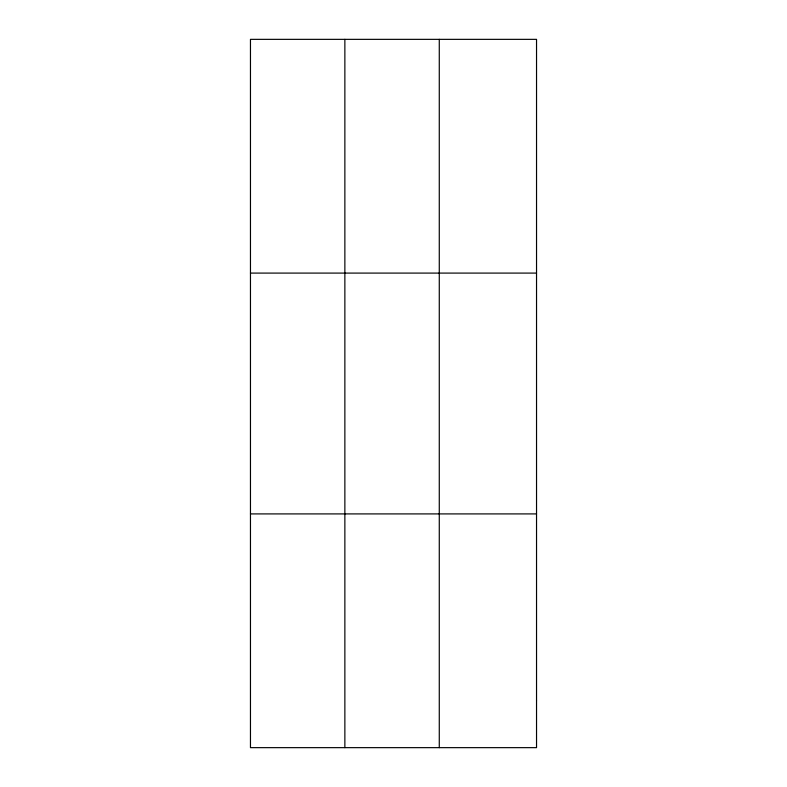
<?xml version="1.0" encoding="UTF-8"?>
<svg xmlns="http://www.w3.org/2000/svg" width="787" height="787" viewBox="0 0 787 787"><rect width="100%" height="100%" fill="white"/><g stroke="black" fill="none" stroke-linecap="round" stroke-linejoin="round"><path stroke-width="1.18" d="M344.863 39.35L344.863 747.65M439.274 39.35L439.274 747.65M250.463 273.089L536.537 273.089M250.463 513.911L536.537 513.911M536.537 700.902L536.537 747.65L250.463 747.65L250.463 39.35L536.537 39.35L536.537 700.902"/></g></svg>
